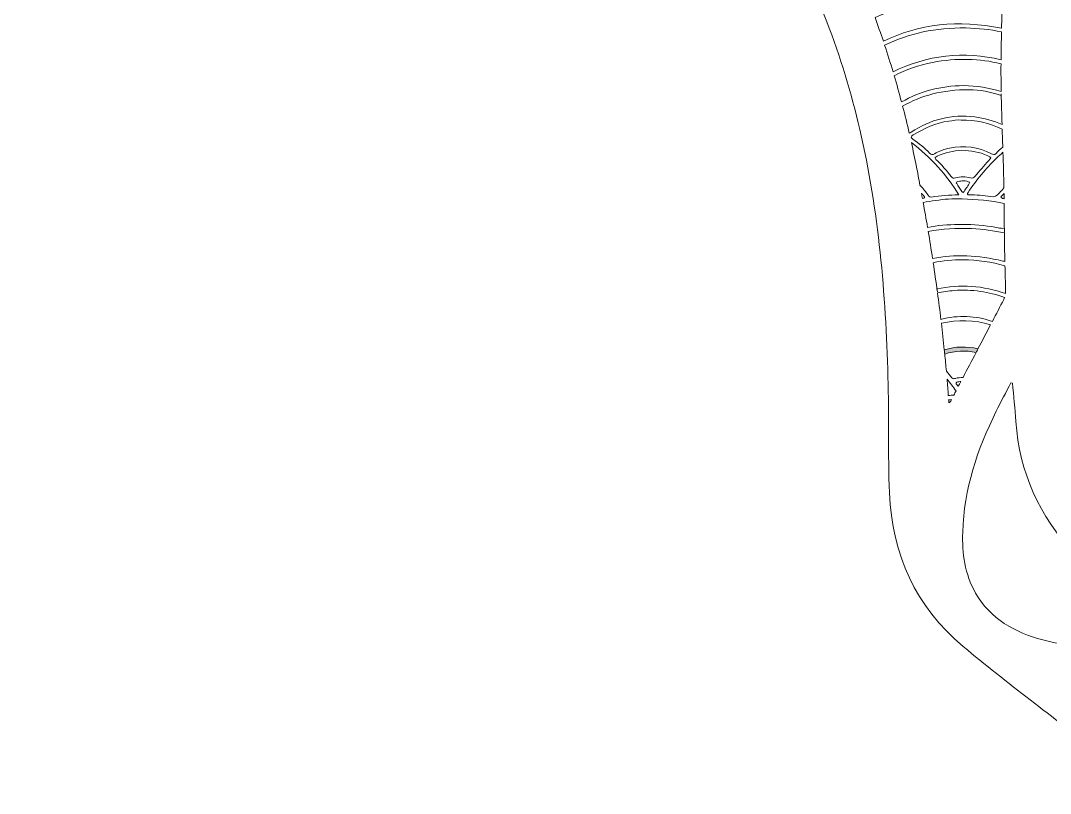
# Model space of a CAD drawing. Extents: x 86 to 1914, y -1775 to -226.
# Drawn here: x 86 to 807, y -1775 to -1234 of the extents above; entities that cross this region are included whole.
import ezdxf

# ---------------------------------------------------------------- set-up
doc = ezdxf.new("R2010")
doc.units = 0
doc.header["$MEASUREMENT"] = 0
doc.layers.add('Layer 1', color=7, linetype='Continuous')

# ---------------------------------------------------------------- blocks, each defined once
blk = doc.blocks.new('block 3')
at = {"layer": 'Layer 1', "lineweight": 0}
for points, knots in [([(1909.17, -702.32), (1893.53, -708.4), (1878.2, -715.47), (1862.07, -720.2), (1823.68, -731.4), (1784.54, -739.2), (1744.98, -744.84), (1694.01, -752.11), (1642.77, -754.79), (1591.31, -753.43), (1567.38, -752.78), (1543.5, -751.06), (1519.7, -748.57), (1518.95, -748.5), (1518.23, -748.27), (1516.47, -747.89), (1521.31, -745.56), (1525.28, -743.84), (1529.07, -741.79), (1559.4, -725.46), (1587.96, -706.29), (1616.7, -687.4), (1637.98, -673.37), (1658.69, -658.5), (1678.04, -641.89), (1702.57, -620.8), (1726.08, -598.68), (1745.34, -572.43), (1771.85, -536.26), (1794.13, -497.98), (1805.01, -453.96), (1810.58, -431.4), (1812.48, -408.61), (1807.15, -385.71), (1799.99, -355.07), (1781.2, -333.42), (1754.39, -318.07), (1735.77, -307.39), (1715.33, -301.57), (1694.83, -296.02), (1639.25, -281.02), (1582.52, -273.01), (1525.26, -268.1), (1466.95, -263.11), (1408.48, -261.26), (1350.06, -258.65), (1310.62, -256.91), (1271.23, -254.46), (1231.92, -250.93), (1187.04, -246.9), (1142.64, -240.01), (1098.76, -229.77), (1097.38, -229.46), (1095.97, -229.28), (1094.55, -229.02), (1078.62, -226.14), (1069.68, -233.52), (1069.82, -249.66), (1069.91, -262.09), (1074.97, -273.1), (1080.67, -283.74), (1093.27, -307.24), (1112.11, -324.9), (1133.84, -339.73), (1161.19, -358.37), (1191.36, -371.14), (1222.31, -382.25), (1258.9, -395.4), (1296.14, -406.22), (1334.58, -412.44), (1357.87, -416.21), (1381.45, -418.28), (1404.53, -423.39), (1415.7, -425.87), (1426.68, -428.9), (1436.75, -434.56), (1456.38, -445.58), (1461.8, -464.49), (1451.07, -484.35), (1446.41, -492.94), (1439.97, -500.12), (1433.06, -506.94), (1394.64, -544.94), (1348.21, -569.06), (1297.15, -585.1), (1255.81, -598.08), (1213.48, -605.3), (1170.25, -608.18), (1144.02, -609.94), (1117.76, -611.25), (1091.51, -612.79), (1070.66, -614), (1049.77, -614.35), (1028.92, -615.67), (1019.27, -616.27), (1009.63, -616.49), (1000, -616.47), (990.37, -616.49), (980.73, -616.27), (971.08, -615.67), (950.23, -614.35), (929.34, -614), (908.49, -612.79), (882.24, -611.25), (855.98, -609.94), (829.75, -608.18), (786.52, -605.3), (744.19, -598.08), (702.85, -585.1), (651.79, -569.06), (605.36, -544.94), (566.94, -506.94), (560.03, -500.12), (553.59, -492.94), (548.93, -484.35), (538.2, -464.49), (543.62, -445.58), (563.25, -434.56), (573.32, -428.9), (584.3, -425.87), (595.47, -423.39), (618.55, -418.28), (642.13, -416.21), (665.42, -412.44), (703.86, -406.22), (741.1, -395.4), (777.69, -382.25), (808.64, -371.14), (838.81, -358.37), (866.15, -339.73), (887.89, -324.9), (906.73, -307.24), (919.33, -283.74), (925.03, -273.1), (930.09, -262.09), (930.18, -249.66), (930.32, -233.52), (921.38, -226.14), (905.45, -229.02), (904.03, -229.28), (902.62, -229.46), (901.24, -229.77), (857.36, -240.01), (812.96, -246.9), (768.08, -250.93), (728.77, -254.46), (689.38, -256.91), (649.94, -258.65), (591.52, -261.26), (533.05, -263.11), (474.74, -268.1), (417.48, -273.01), (360.75, -281.02), (305.17, -296.02), (284.67, -301.57), (264.23, -307.39), (245.61, -318.07), (218.8, -333.42), (200.01, -355.07), (192.85, -385.71), (187.52, -408.61), (189.42, -431.4), (194.99, -453.96), (205.87, -497.98), (228.15, -536.26), (254.66, -572.43), (273.92, -598.68), (297.43, -620.8), (321.96, -641.89), (341.31, -658.5), (362.02, -673.37), (383.3, -687.4), (412.04, -706.29), (440.6, -725.46), (470.93, -741.79), (474.72, -743.84), (478.69, -745.56), (483.53, -747.89), (481.77, -748.27), (481.05, -748.5), (480.3, -748.57), (456.5, -751.06), (432.62, -752.78), (408.69, -753.43), (357.23, -754.79), (305.99, -752.11), (255.02, -744.84), (215.46, -739.2), (176.32, -731.4), (137.93, -720.2), (121.79, -715.47), (106.47, -708.4), (90.83, -702.32), (87.69, -701.09), (86.4, -701.07), (86.48, -705.08), (86.69, -719.22), (87.8, -733.29), (91.12, -747.05), (99.71, -782.62), (115.58, -814.95), (136.23, -844.92), (168.79, -892.16), (210.55, -928.09), (264.67, -948.87), (273.9, -952.41), (282.4, -953.96), (291.34, -948.92), (292.97, -948.02), (294.91, -947.66), (296.69, -947), (374.62, -918.81), (451.55, -888.04), (528.24, -856.69), (532.23, -855.06), (533.25, -856.2), (534.44, -859.68), (539.3, -873.81), (542.84, -888.26), (545.3, -902.96), (551.58, -940.29), (550.69, -978.12), (552.97, -1015.72), (553.99, -1032.31), (554.86, -1048.99), (554.24, -1065.56), (553.75, -1078.11), (558.83, -1087.41), (565.88, -1096.91), (582.42, -1119.16), (599.1, -1141.37), (614.38, -1164.49), (643.83, -1209.07), (661.58, -1258.64), (673.71, -1310.35), (687.05, -1367.25), (691.77, -1425.16), (693.42, -1483.42), (694.18, -1510.5), (693.29, -1537.61), (694.51, -1564.72), (696.46, -1608.03), (712.64, -1644.19), (746.14, -1672.33), (776.75, -1698), (809.08, -1721.5), (840.23, -1746.5), (867.46, -1768.37), (898.86, -1775.17), (933.26, -1769.89), (950.95, -1767.19), (968.61, -1764.18), (986.51, -1762.87), (991.03, -1762.55), (995.52, -1762.4), (1000, -1762.4), (1004.48, -1762.4), (1008.97, -1762.55), (1013.49, -1762.87), (1031.39, -1764.18), (1049.05, -1767.19), (1066.74, -1769.89), (1101.14, -1775.17), (1132.54, -1768.37), (1159.77, -1746.5), (1190.92, -1721.5), (1223.25, -1698), (1253.86, -1672.33), (1287.36, -1644.19), (1303.53, -1608.03), (1305.49, -1564.72), (1306.71, -1537.61), (1305.82, -1510.5), (1306.58, -1483.42), (1308.23, -1425.16), (1312.95, -1367.25), (1326.29, -1310.35), (1338.42, -1258.64), (1356.17, -1209.07), (1385.62, -1164.49), (1400.9, -1141.37), (1417.58, -1119.16), (1434.12, -1096.91), (1441.17, -1087.41), (1446.25, -1078.11), (1445.76, -1065.56), (1445.14, -1048.99), (1446.01, -1032.31), (1447.03, -1015.72), (1449.31, -978.12), (1448.42, -940.29), (1454.7, -902.96), (1457.16, -888.26), (1460.7, -873.81), (1465.56, -859.68), (1466.75, -856.2), (1467.77, -855.06), (1471.76, -856.69), (1548.45, -888.04), (1625.38, -918.81), (1703.31, -947), (1705.09, -947.66), (1707.03, -948.02), (1708.66, -948.92), (1717.6, -953.96), (1726.1, -952.41), (1735.33, -948.87), (1789.45, -928.09), (1831.21, -892.16), (1863.77, -844.92), (1884.42, -814.95), (1900.29, -782.62), (1908.88, -747.05), (1912.2, -733.29), (1913.31, -719.22), (1913.52, -705.08), (1913.6, -701.07), (1912.31, -701.09), (1909.17, -702.32)], [0, 0, 0, 0, 1, 1, 1, 2, 2, 2, 3, 3, 3, 4, 4, 4, 5, 5, 5, 6, 6, 6, 7, 7, 7, 8, 8, 8, 9, 9, 9, 10, 10, 10, 11, 11, 11, 12, 12, 12, 13, 13, 13, 14, 14, 14, 15, 15, 15, 16, 16, 16, 17, 17, 17, 18, 18, 18, 19, 19, 19, 20, 20, 20, 21, 21, 21, 22, 22, 22, 23, 23, 23, 24, 24, 24, 25, 25, 25, 26, 26, 26, 27, 27, 27, 28, 28, 28, 29, 29, 29, 30, 30, 30, 31, 31, 31, 32, 32, 32, 33, 33, 33, 34, 34, 34, 35, 35, 35, 36, 36, 36, 37, 37, 37, 38, 38, 38, 39, 39, 39, 40, 40, 40, 41, 41, 41, 42, 42, 42, 43, 43, 43, 44, 44, 44, 45, 45, 45, 46, 46, 46, 47, 47, 47, 48, 48, 48, 49, 49, 49, 50, 50, 50, 51, 51, 51, 52, 52, 52, 53, 53, 53, 54, 54, 54, 55, 55, 55, 56, 56, 56, 57, 57, 57, 58, 58, 58, 59, 59, 59, 60, 60, 60, 61, 61, 61, 62, 62, 62, 63, 63, 63, 64, 64, 64, 65, 65, 65, 66, 66, 66, 67, 67, 67, 68, 68, 68, 69, 69, 69, 70, 70, 70, 71, 71, 71, 72, 72, 72, 73, 73, 73, 74, 74, 74, 75, 75, 75, 76, 76, 76, 77, 77, 77, 78, 78, 78, 79, 79, 79, 80, 80, 80, 81, 81, 81, 82, 82, 82, 83, 83, 83, 84, 84, 84, 85, 85, 85, 86, 86, 86, 87, 87, 87, 88, 88, 88, 89, 89, 89, 90, 90, 90, 91, 91, 91, 92, 92, 92, 93, 93, 93, 94, 94, 94, 95, 95, 95, 96, 96, 96, 97, 97, 97, 98, 98, 98, 99, 99, 99, 100, 100, 100, 101, 101, 101, 102, 102, 102, 103, 103, 103, 104, 104, 104, 105, 105, 105, 106, 106, 106, 106]), ([(684.44, -1231.88), (712.87, -1218.88), (743.95, -1215.42), (773.45, -1220.98), (773.25, -1227.09), (773.07, -1233.2), (772.92, -1239.31), (742.48, -1233.2), (714.89, -1236.32), (690.21, -1248.47), (688.34, -1242.9), (686.42, -1237.37), (684.44, -1231.88)], [0, 0, 0, 0, 1, 1, 1, 2, 2, 2, 3, 3, 3, 4, 4, 4, 4]), ([(691.1, -1251.19), (708.12, -1242.96), (727, -1238.82), (747.87, -1239.15), (756.57, -1239.28), (764.87, -1240.22), (772.87, -1241.85), (772.72, -1248.4), (772.62, -1254.94), (772.56, -1261.49), (747.09, -1255.02), (720.11, -1258.19), (696.97, -1269.94), (695.11, -1263.65), (693.15, -1257.39), (691.1, -1251.19)], [0, 0, 0, 0, 1, 1, 1, 2, 2, 2, 3, 3, 3, 4, 4, 4, 5, 5, 5, 5]), ([(697.75, -1272.55), (706.07, -1268.23), (715.01, -1265.08), (724.6, -1263.27), (741.61, -1260.06), (757.59, -1260.44), (772.53, -1264.3), (772.53, -1264.3), (772.53, -1264.48), (772.53, -1264.48), (772.49, -1270.88), (772.54, -1277.3), (772.65, -1283.7), (764.28, -1281), (755.46, -1279.6), (746.27, -1279.49), (730.33, -1279.69), (715.96, -1283.5), (702.92, -1290.97), (701.29, -1284.81), (699.55, -1278.66), (697.75, -1272.55)], [0, 0, 0, 0, 1, 1, 1, 2, 2, 2, 3, 3, 3, 4, 4, 4, 5, 5, 5, 6, 6, 6, 7, 7, 7, 7]), ([(708.36, -1312.89), (706.87, -1306.51), (705.31, -1300.14), (703.66, -1293.84), (716.66, -1286.42), (731.48, -1282.38), (750.31, -1282.38), (750.31, -1282.38), (750.44, -1282.38), (750.44, -1282.38), (757.55, -1282.47), (765.11, -1283.84), (772.71, -1286.51), (772.71, -1286.11), (772.69, -1285.69), (772.69, -1285.3), (772.82, -1292.44), (773.01, -1299.6), (773.23, -1306.74), (767.23, -1304.01), (760.83, -1302.3), (754.18, -1301.47), (738.04, -1299.42), (723.1, -1303.12), (709.57, -1312.18), (709.14, -1312.49), (708.74, -1312.73), (708.36, -1312.89)], [0, 0, 0, 0, 1, 1, 1, 2, 2, 2, 3, 3, 3, 4, 4, 4, 5, 5, 5, 6, 6, 6, 7, 7, 7, 8, 8, 8, 9, 9, 9, 9]), ([(711.06, -1314.05), (718.91, -1309.66), (726.8, -1305.37), (735.99, -1304.48), (738.93, -1304.19), (741.79, -1303.26), (744.6, -1303.59), (754.96, -1303.41), (764.46, -1305.66), (773.34, -1310.03), (773.49, -1314.21), (773.61, -1318.38), (773.76, -1322.57), (772.13, -1324.01), (770.55, -1325.47), (769.06, -1327.07), (767.87, -1328.38), (766.98, -1327.72), (765.93, -1327.18), (756.61, -1322.39), (746.76, -1321.1), (736.55, -1323.23), (732.85, -1323.99), (729.28, -1325.4), (725.95, -1327.23), (724.64, -1327.94), (723.64, -1328.1), (722.54, -1326.91), (719.06, -1323.17), (715.21, -1319.84), (710.93, -1317.03), (709.28, -1315.94), (709.32, -1315.03), (711.06, -1314.05)], [0, 0, 0, 0, 1, 1, 1, 2, 2, 2, 3, 3, 3, 4, 4, 4, 5, 5, 5, 6, 6, 6, 7, 7, 7, 8, 8, 8, 9, 9, 9, 10, 10, 10, 11, 11, 11, 11]), ([(713.36, -1336.3), (712.24, -1330.59), (711.04, -1324.89), (709.79, -1319.24), (723.39, -1329.77), (734.7, -1342.35), (743.04, -1355.95), (736.39, -1356.06), (730.15, -1356.61), (723.95, -1357.55), (722.19, -1357.8), (721.54, -1356.19), (720.8, -1355.21), (719.2, -1353.11), (717.53, -1351.09), (715.79, -1349.14), (715, -1344.86), (714.2, -1340.58), (713.36, -1336.3)], [0, 0, 0, 0, 1, 1, 1, 2, 2, 2, 3, 3, 3, 4, 4, 4, 5, 5, 5, 6, 6, 6, 6]), ([(740.69, -1344.13), (739.45, -1344.48), (738.67, -1344.37), (737.82, -1343.32), (734.36, -1339.11), (731, -1334.81), (726.96, -1331.13), (725.58, -1329.88), (726.91, -1329.44), (727.78, -1329.01), (733.23, -1326.24), (739.16, -1325.38), (745.11, -1324.68), (751.33, -1325.33), (757.48, -1325.89), (763.21, -1328.57), (766.07, -1329.93), (765.94, -1329.81), (763.84, -1332.07), (760.58, -1335.61), (757.46, -1339.27), (754.39, -1342.97), (753.43, -1344.11), (752.64, -1344.49), (751.11, -1344.1), (747.67, -1343.17), (744.15, -1343.17), (740.69, -1344.13)], [0, 0, 0, 0, 1, 1, 1, 2, 2, 2, 3, 3, 3, 4, 4, 4, 5, 5, 5, 6, 6, 6, 7, 7, 7, 8, 8, 8, 9, 9, 9, 9]), ([(749.46, -1354.39), (755.25, -1345.62), (761.9, -1337.51), (769.44, -1330.3), (770.89, -1328.9), (772.38, -1327.54), (773.89, -1326.2), (774.18, -1334.52), (774.43, -1342.83), (774.61, -1351.13), (773.56, -1352.29), (772.54, -1353.45), (771.51, -1354.65), (769.61, -1356.88), (768.01, -1357.82), (765.06, -1357.24), (760.25, -1356.32), (755.32, -1356.04), (750.39, -1356.01), (749.9, -1356.01), (749.15, -1356.28), (748.97, -1355.59), (748.88, -1355.25), (749.23, -1354.76), (749.46, -1354.39)], [0, 0, 0, 0, 1, 1, 1, 2, 2, 2, 3, 3, 3, 4, 4, 4, 5, 5, 5, 6, 6, 6, 7, 7, 7, 8, 8, 8, 8]), ([(742.37, -1346.69), (745.11, -1346.09), (747.83, -1345.85), (750.66, -1347.21), (749.97, -1349.84), (747.7, -1351.35), (746.71, -1353.65), (746.31, -1354.59), (745.67, -1354.63), (745.11, -1353.74), (743.9, -1351.87), (742.72, -1349.99), (741.52, -1348.14), (740.85, -1347.07), (741.59, -1346.87), (742.37, -1346.69)], [0, 0, 0, 0, 1, 1, 1, 2, 2, 2, 3, 3, 3, 4, 4, 4, 5, 5, 5, 5]), ([(717.57, -1358.62), (717.35, -1357.35), (717.12, -1356.06), (716.88, -1354.79), (717.35, -1355.37), (717.86, -1355.93), (718.33, -1356.51), (719.38, -1357.78), (719.24, -1358.31), (717.61, -1358.62), (717.61, -1358.62), (717.59, -1358.62), (717.57, -1358.62)], [0, 0, 0, 0, 1, 1, 1, 2, 2, 2, 3, 3, 3, 4, 4, 4, 4]), ([(718.08, -1361.41), (723.88, -1360.27), (729.79, -1359.43), (735.79, -1358.91), (738.93, -1358.64), (742.1, -1358.87), (745.24, -1358.87), (755.5, -1359.11), (765.35, -1360.14), (774.79, -1361.95), (774.83, -1365.74), (774.86, -1369.55), (774.85, -1373.34), (774.83, -1375.52), (774.85, -1377.69), (774.86, -1379.89), (774.86, -1379.89), (774.88, -1379.89), (774.88, -1379.89), (774.88, -1379.89), (774.88, -1382.06), (774.88, -1382.06), (774.88, -1381.34), (774.86, -1380.61), (774.86, -1379.89), (771.93, -1379.27), (768.97, -1378.71), (765.93, -1378.27), (750.12, -1376.02), (735.19, -1376.22), (721.12, -1378.76), (720.14, -1372.98), (719.13, -1367.19), (718.08, -1361.41)], [0, 0, 0, 0, 1, 1, 1, 2, 2, 2, 3, 3, 3, 4, 4, 4, 5, 5, 5, 6, 6, 6, 7, 7, 7, 8, 8, 8, 9, 9, 9, 10, 10, 10, 11, 11, 11, 11]), ([(774.66, -1354.99), (774.7, -1356.24), (774.72, -1357.49), (774.74, -1358.75), (774.01, -1358.64), (773.21, -1358.56), (772.38, -1357.68), (773.14, -1356.77), (773.9, -1355.88), (774.66, -1354.99)], [0, 0, 0, 0, 1, 1, 1, 2, 2, 2, 3, 3, 3, 3]), ([(721.59, -1381.63), (731.24, -1379.85), (741.36, -1379.18), (751.96, -1379.65), (759.92, -1379.99), (767.54, -1381.05), (774.88, -1382.66), (774.95, -1389.35), (775.08, -1396.02), (775.25, -1402.71), (774.77, -1402.59), (774.32, -1402.46), (773.85, -1402.35), (756.48, -1398.13), (740.07, -1397.53), (724.62, -1400.52), (723.66, -1394.21), (722.65, -1387.92), (721.59, -1381.63)], [0, 0, 0, 0, 1, 1, 1, 2, 2, 2, 3, 3, 3, 4, 4, 4, 5, 5, 5, 6, 6, 6, 6]), ([(725.06, -1403.51), (731.91, -1402.12), (738.87, -1401.39), (745.93, -1401.43), (756.24, -1401.59), (766.03, -1403), (775.3, -1405.65), (775.44, -1411.36), (775.59, -1417.07), (775.72, -1422.78), (775.73, -1423.6), (775.72, -1424.4), (775.64, -1425.2), (760.27, -1419.56), (743.68, -1418.42), (727.72, -1421.88), (727.81, -1422.55), (727.9, -1423.22), (727.99, -1423.91), (727.07, -1417.09), (726.09, -1410.29), (725.06, -1403.51)], [0, 0, 0, 0, 1, 1, 1, 2, 2, 2, 3, 3, 3, 4, 4, 4, 5, 5, 5, 6, 6, 6, 7, 7, 7, 7]), ([(728.09, -1424.63), (731.88, -1423.84), (735.76, -1423.27), (739.74, -1422.98), (752.27, -1422.11), (764.06, -1423.78), (775.08, -1427.9), (774.94, -1428.33), (774.77, -1428.77), (774.54, -1429.2), (771.85, -1434.33), (769.17, -1439.48), (766.49, -1444.61), (754.67, -1440.52), (742.66, -1440.08), (730.48, -1443.22), (729.74, -1437.02), (728.92, -1430.82), (728.09, -1424.63)], [0, 0, 0, 0, 1, 1, 1, 2, 2, 2, 3, 3, 3, 4, 4, 4, 5, 5, 5, 6, 6, 6, 6]), ([(734.27, -1479.41), (733.92, -1475.44), (733.54, -1471.47), (733.14, -1467.51), (733.05, -1466.54), (732.94, -1465.57), (732.85, -1464.61), (732.22, -1458.38), (731.53, -1452.16), (730.79, -1445.94), (741.94, -1443.22), (754.12, -1443.53), (765.2, -1447.08), (762.28, -1452.68), (759.34, -1458.27), (756.42, -1463.87), (755.97, -1464.72), (755.52, -1465.59), (755.06, -1466.44), (752.04, -1472.26), (748.99, -1478.08), (745.94, -1483.91), (744.19, -1483.91), (742.41, -1484.1), (740.63, -1484.52), (739.78, -1484.72), (738.91, -1485.17), (738.13, -1484.14), (736.9, -1482.53), (735.59, -1480.95), (734.27, -1479.41)], [0, 0, 0, 0, 1, 1, 1, 2, 2, 2, 3, 3, 3, 4, 4, 4, 5, 5, 5, 6, 6, 6, 7, 7, 7, 8, 8, 8, 9, 9, 9, 10, 10, 10, 10]), ([(739.53, -1496.2), (738.22, -1496.32), (736.93, -1496.45), (735.66, -1496.58), (735.37, -1492.72), (735.07, -1488.87), (734.74, -1485.03), (736.88, -1487.69), (738.98, -1490.45), (741.05, -1493.3), (740.54, -1494.26), (740.03, -1495.22), (739.53, -1496.2)], [0, 0, 0, 0, 1, 1, 1, 2, 2, 2, 3, 3, 3, 4, 4, 4, 4]), ([(742.65, -1490.23), (742.59, -1490.16), (742.54, -1490.09), (742.5, -1490.03), (742.01, -1489.25), (740.89, -1488.53), (741.21, -1487.71), (741.59, -1486.7), (742.94, -1486.9), (743.91, -1486.82), (744.08, -1486.82), (744.26, -1486.81), (744.44, -1486.81), (743.84, -1487.95), (743.24, -1489.09), (742.65, -1490.23)], [0, 0, 0, 0, 1, 1, 1, 2, 2, 2, 3, 3, 3, 4, 4, 4, 5, 5, 5, 5]), ([(801.77, -1667.67), (782.17, -1662.43), (765.25, -1653.09), (754.76, -1634.85), (747.14, -1621.63), (745.33, -1607.05), (745.71, -1592.13), (746.49, -1562.01), (755.99, -1534.29), (769.13, -1507.6), (772.45, -1500.86), (776.04, -1494.24), (779.51, -1487.57), (779.51, -1487.57), (780.59, -1487.86), (780.59, -1487.86), (781.39, -1496.8), (782.37, -1505.73), (782.95, -1514.69), (785.34, -1550.46), (799.41, -1580.93), (823.82, -1607.07), (845.72, -1630.55), (870.34, -1650.04), (900.06, -1662.7), (900.75, -1662.99), (901.6, -1663.13), (901.87, -1664.51), (888.64, -1666.41), (875.42, -1668.41), (862.18, -1670.2), (841.91, -1672.92), (821.7, -1672.98), (801.77, -1667.67)], [0, 0, 0, 0, 1, 1, 1, 2, 2, 2, 3, 3, 3, 4, 4, 4, 5, 5, 5, 6, 6, 6, 7, 7, 7, 8, 8, 8, 9, 9, 9, 10, 10, 10, 11, 11, 11, 11]), ([(737.33, -1500.39), (737.13, -1500.73), (736.7, -1500.97), (736.03, -1501.55), (735.97, -1500.86), (735.92, -1500.19), (735.88, -1499.5), (736.53, -1499.46), (737.21, -1499.41), (737.88, -1499.37), (737.7, -1499.7), (737.51, -1500.04), (737.33, -1500.39)], [0, 0, 0, 0, 1, 1, 1, 2, 2, 2, 3, 3, 3, 4, 4, 4, 4])]:
    blk.add_open_spline(points, degree=3, knots=knots, dxfattribs=at)
blk = doc.blocks.new('block 2')
at = {"layer": 'Layer 1', "true_color": 0xffeb9f}
h = blk.add_hatch(color=41, dxfattribs=at)
h.dxf.hatch_style = 2
edge = h.paths.add_edge_path()
edge.add_spline(control_points=[(755.07, -1466.45), (755.52, -1465.59), (755.97, -1464.73), (756.42, -1463.87), (748.56, -1461.87), (740.7, -1462.12), (732.84, -1464.62), (732.94, -1465.58), (733.03, -1466.55), (733.12, -1467.52), (740.48, -1465.12), (747.77, -1464.76), (755.07, -1466.45)], knot_values=[0, 0, 0, 0, 1, 1, 1, 2, 2, 2, 3, 3, 3, 4, 4, 4, 4], degree=3, periodic=1)
at = {"layer": 'Layer 1', "lineweight": 0}
blk.add_open_spline([(755.07, -1466.45), (755.52, -1465.59), (755.97, -1464.73), (756.42, -1463.87), (748.56, -1461.87), (740.7, -1462.12), (732.84, -1464.62), (732.94, -1465.58), (733.03, -1466.55), (733.12, -1467.52), (740.48, -1465.12), (747.77, -1464.76), (755.07, -1466.45)], degree=3, knots=[0, 0, 0, 0, 1, 1, 1, 2, 2, 2, 3, 3, 3, 4, 4, 4, 4], dxfattribs=at)
at = {"layer": 'Layer 1'}
blk.add_blockref('block 3', (0, 0), dxfattribs=at)

msp = doc.modelspace()

# ---------------------------------------------------------------- block references
at = {"layer": 'Layer 1'}
msp.add_blockref('block 2', (0, 0), dxfattribs=at)

doc.saveas('drawing.dxf')
